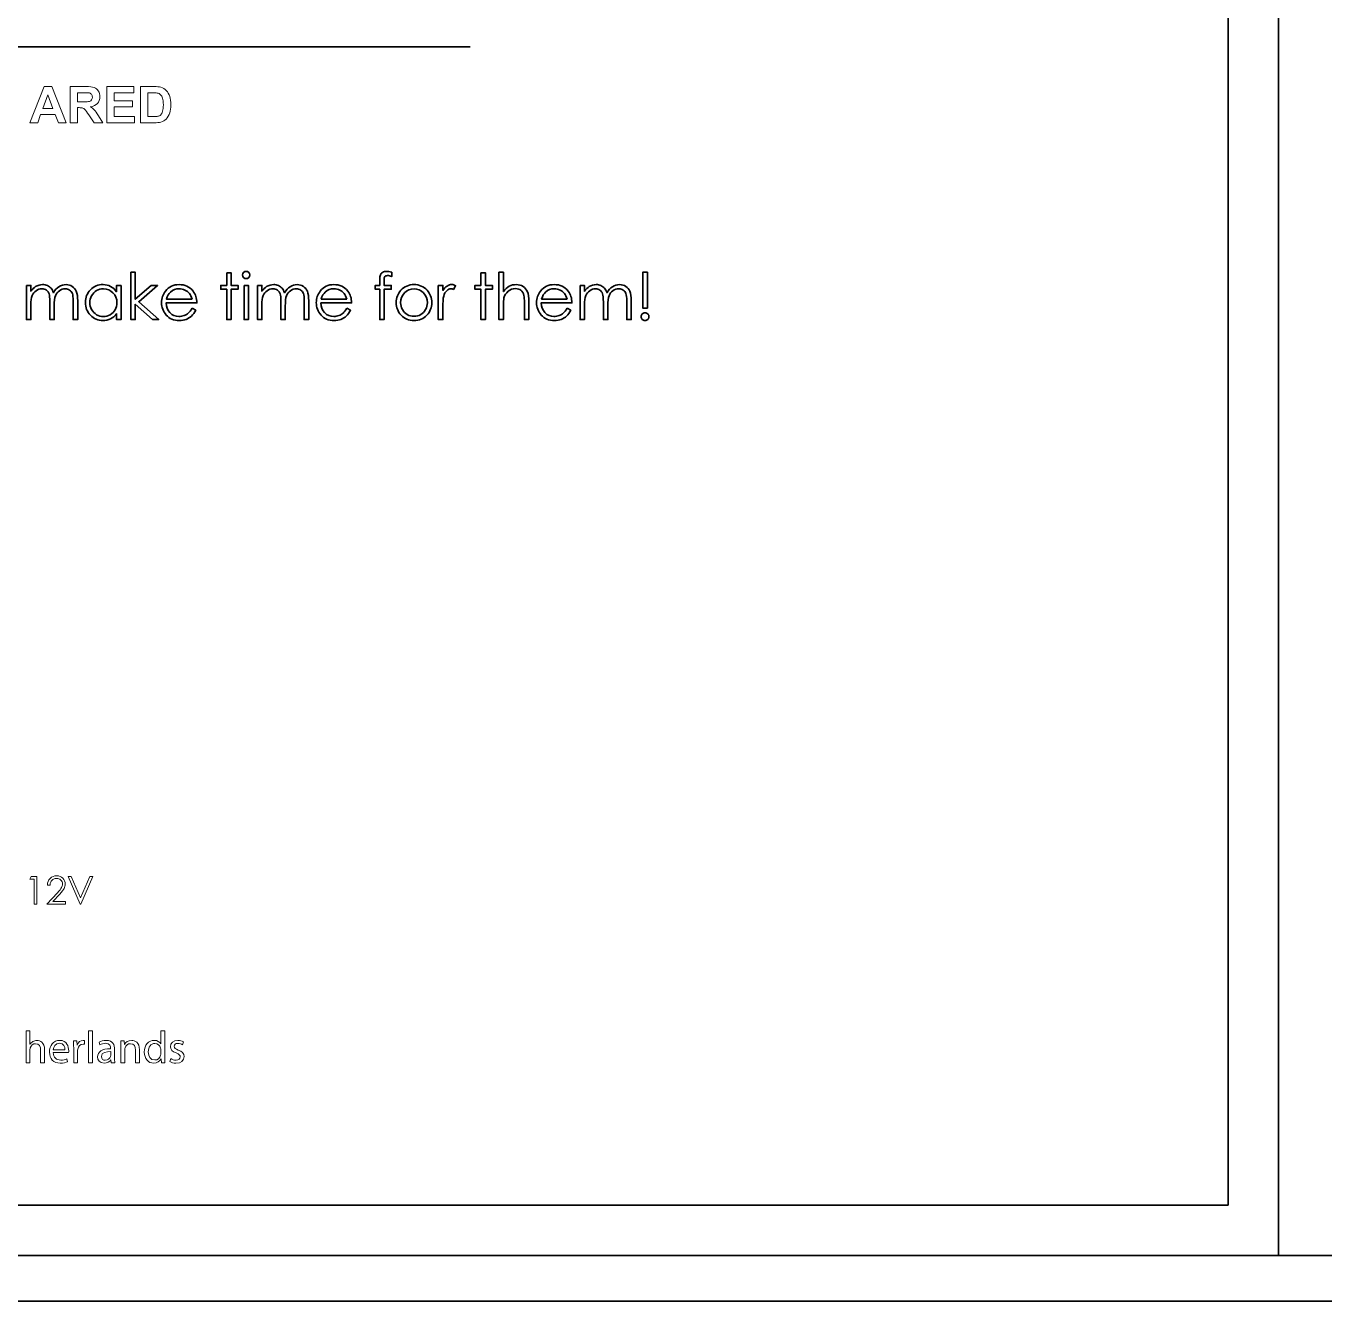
# Model space of a CAD drawing. Header units: inches. Extents: x 0 to 900, y -600 to 85.
# Drawn here: x 457.7 to 600, y -600 to -460.2 of the extents above; entities that cross this region are included whole.
import ezdxf

# ---------------------------------------------------------------- set-up
doc = ezdxf.new("R2010")
doc.units = ezdxf.units.IN
doc.header["$MEASUREMENT"] = 0
for name, color, linetype in [('01_SNIJLIJNEN', 7, 'Continuous'), ('02_GRAVEERLIJNEN', 7, 'Continuous'), ('03_GRAVEERVLAK', 7, 'Continuous'), ('04_WERKBLAD', 7, 'Continuous')]:
    doc.layers.add(name, color=color, linetype=linetype)

msp = doc.modelspace()

# ---------------------------------------------------------------- linework, layer by layer
at = {"layer": '01_SNIJLIJNEN', "color": 7, "lineweight": 35, "true_color": 0xffffff}
msp.add_lwpolyline([(895, -595), (5, -595), (5, -5), (895, -5), (895, -595)], dxfattribs=at)
at = {"layer": '01_SNIJLIJNEN', "color": 5, "lineweight": 35, "true_color": 0x0000ff}
for points in [[(895, -595), (5, -595), (5, -5), (895, -5), (895, -595)], [(595, -305), (595, -595)], [(589.5, -589.5), (310.5, -589.5), (310.5, -310.5), (589.5, -310.5), (589.5, -589.5)]]:
    msp.add_lwpolyline(points, dxfattribs=at)
at = {"layer": '02_GRAVEERLIJNEN', "color": 1, "lineweight": 35, "true_color": 0xff0000}
msp.add_lwpolyline([(393.91, -462.48), (506.41, -462.48)], dxfattribs=at)
at = {"layer": '03_GRAVEERVLAK', "color": 1, "lineweight": 18, "true_color": 0xff0000}
for points in [[(462.16, -470.81), (461.29, -470.81), (460.94, -469.91), (459.35, -469.91), (459.03, -470.81), (458.18, -470.81), (459.72, -466.84), (460.57, -466.84), (462.16, -470.81)], [(460.69, -469.24), (460.14, -467.76), (459.6, -469.24), (460.69, -469.24)], [(466.6, -470.81), (466.6, -466.84), (469.55, -466.84), (469.55, -467.51), (467.4, -467.51), (467.4, -468.39), (469.4, -468.39), (469.4, -469.06), (467.4, -469.06), (467.4, -470.14), (469.62, -470.14), (469.62, -470.81), (466.6, -470.81)], [(458.33, -553.45), (458.93, -553.45), (458.93, -556.49), (458.63, -556.49), (458.63, -553.74), (458.15, -553.74), (458.33, -553.45)], [(462.38, -553.45), (462.71, -553.45), (463.72, -555.8), (464.74, -553.45), (465.07, -553.45), (463.75, -556.49), (463.68, -556.49), (462.38, -553.45)], [(464.6, -570.36), (465.03, -570.36), (465.03, -573.87), (464.6, -573.87), (464.6, -570.36)]]:
    msp.add_lwpolyline(points, dxfattribs=at)
at = {"layer": '03_GRAVEERVLAK', "color": 1, "lineweight": 35, "true_color": 0xff0000}
for points in [[(469.24, -487.2), (469.72, -487.2), (469.72, -490.16), (471.46, -488.65), (472.17, -488.65), (470.11, -490.43), (472.29, -492.39), (471.61, -492.39), (469.72, -490.71), (469.72, -492.39), (469.24, -492.39), (469.24, -487.2)], [(479.74, -487.25), (480.22, -487.25), (480.22, -488.65), (480.99, -488.65), (480.99, -489.06), (480.22, -489.06), (480.22, -492.39), (479.74, -492.39), (479.74, -489.06), (479.08, -489.06), (479.08, -488.65), (479.74, -488.65), (479.74, -487.25)], [(507.61, -487.25), (508.1, -487.25), (508.1, -488.65), (508.86, -488.65), (508.86, -489.06), (508.1, -489.06), (508.1, -492.39), (507.61, -492.39), (507.61, -489.06), (506.95, -489.06), (506.95, -488.65), (507.61, -488.65), (507.61, -487.25)], [(525.84, -487.2), (525.84, -491.13), (525.34, -491.13), (525.34, -487.2), (525.84, -487.2)], [(481.64, -488.65), (482.12, -488.65), (482.12, -492.39), (481.64, -492.39), (481.64, -488.65)]]:
    msp.add_lwpolyline(points, dxfattribs=at)
at = {"layer": '03_GRAVEERVLAK', "color": 1, "lineweight": 18, "true_color": 0xff0000}
for points, knots in [([(462.59, -470.81), (462.59, -470.81), (462.59, -466.84), (462.59, -466.84), (462.59, -466.84), (464.28, -466.84), (464.28, -466.84), (464.71, -466.84), (465.02, -466.87), (465.21, -466.94), (465.4, -467.01), (465.55, -467.14), (465.67, -467.32), (465.79, -467.51), (465.84, -467.72), (465.84, -467.95), (465.84, -468.25), (465.76, -468.5), (465.58, -468.69), (465.41, -468.88), (465.14, -469.01), (464.79, -469.06), (464.97, -469.16), (465.11, -469.27), (465.22, -469.39), (465.34, -469.51), (465.49, -469.73), (465.68, -470.04), (465.68, -470.04), (466.17, -470.81), (466.17, -470.81), (466.17, -470.81), (465.21, -470.81), (465.21, -470.81), (465.21, -470.81), (464.63, -469.95), (464.63, -469.95), (464.42, -469.64), (464.28, -469.44), (464.2, -469.36), (464.13, -469.28), (464.05, -469.23), (463.96, -469.2), (463.88, -469.17), (463.74, -469.15), (463.56, -469.15), (463.56, -469.15), (463.39, -469.15), (463.39, -469.15), (463.39, -469.15), (463.39, -470.81), (463.39, -470.81), (463.39, -470.81), (462.59, -470.81), (462.59, -470.81)], [0, 0, 0, 0, 1, 1, 1, 2, 2, 2, 3, 3, 3, 4, 4, 4, 5, 5, 5, 6, 6, 6, 7, 7, 7, 8, 8, 8, 9, 9, 9, 10, 10, 10, 11, 11, 11, 12, 12, 12, 13, 13, 13, 14, 14, 14, 15, 15, 15, 16, 16, 16, 17, 17, 17, 18, 18, 18, 18]), ([(463.39, -468.52), (463.39, -468.52), (463.99, -468.52), (463.99, -468.52), (464.37, -468.52), (464.61, -468.5), (464.71, -468.47), (464.81, -468.44), (464.88, -468.38), (464.93, -468.3), (464.99, -468.22), (465.02, -468.12), (465.02, -468), (465.02, -467.87), (464.98, -467.76), (464.91, -467.68), (464.84, -467.6), (464.74, -467.54), (464.61, -467.52), (464.54, -467.51), (464.35, -467.51), (464.02, -467.51), (464.02, -467.51), (463.39, -467.51), (463.39, -467.51), (463.39, -467.51), (463.39, -468.52), (463.39, -468.52)], [0, 0, 0, 0, 1, 1, 1, 2, 2, 2, 3, 3, 3, 4, 4, 4, 5, 5, 5, 6, 6, 6, 7, 7, 7, 8, 8, 8, 9, 9, 9, 9]), ([(470.3, -466.84), (470.3, -466.84), (471.77, -466.84), (471.77, -466.84), (472.1, -466.84), (472.35, -466.86), (472.52, -466.91), (472.76, -466.98), (472.96, -467.1), (473.12, -467.28), (473.29, -467.45), (473.42, -467.67), (473.5, -467.92), (473.59, -468.18), (473.63, -468.49), (473.63, -468.86), (473.63, -469.19), (473.59, -469.47), (473.51, -469.71), (473.41, -470), (473.27, -470.23), (473.09, -470.41), (472.95, -470.55), (472.76, -470.65), (472.52, -470.73), (472.34, -470.78), (472.11, -470.81), (471.81, -470.81), (471.81, -470.81), (470.3, -470.81), (470.3, -470.81), (470.3, -470.81), (470.3, -466.84), (470.3, -466.84)], [0, 0, 0, 0, 1, 1, 1, 2, 2, 2, 3, 3, 3, 4, 4, 4, 5, 5, 5, 6, 6, 6, 7, 7, 7, 8, 8, 8, 9, 9, 9, 10, 10, 10, 11, 11, 11, 11]), ([(471.1, -467.51), (471.1, -467.51), (471.1, -470.14), (471.1, -470.14), (471.1, -470.14), (471.7, -470.14), (471.7, -470.14), (471.93, -470.14), (472.09, -470.13), (472.19, -470.1), (472.32, -470.07), (472.43, -470.02), (472.51, -469.94), (472.6, -469.86), (472.67, -469.73), (472.72, -469.55), (472.78, -469.38), (472.8, -469.13), (472.8, -468.83), (472.8, -468.52), (472.78, -468.28), (472.72, -468.12), (472.67, -467.95), (472.59, -467.83), (472.49, -467.73), (472.4, -467.64), (472.27, -467.58), (472.12, -467.55), (472.01, -467.52), (471.79, -467.51), (471.46, -467.51), (471.46, -467.51), (471.1, -467.51), (471.1, -467.51)], [0, 0, 0, 0, 1, 1, 1, 2, 2, 2, 3, 3, 3, 4, 4, 4, 5, 5, 5, 6, 6, 6, 7, 7, 7, 8, 8, 8, 9, 9, 9, 10, 10, 10, 11, 11, 11, 11]), ([(460.38, -554.4), (460.38, -554.4), (460.09, -554.4), (460.09, -554.4), (460.1, -554.1), (460.2, -553.85), (460.39, -553.66), (460.59, -553.47), (460.82, -553.37), (461.11, -553.37), (461.38, -553.37), (461.61, -553.46), (461.78, -553.64), (461.96, -553.82), (462.04, -554.03), (462.04, -554.28), (462.04, -554.45), (462, -554.61), (461.92, -554.76), (461.84, -554.92), (461.68, -555.12), (461.44, -555.38), (461.44, -555.38), (460.68, -556.19), (460.68, -556.19), (460.68, -556.19), (462.08, -556.19), (462.08, -556.19), (462.08, -556.19), (462.08, -556.49), (462.08, -556.49), (462.08, -556.49), (460.02, -556.49), (460.02, -556.49), (460.02, -556.49), (461.18, -555.23), (461.18, -555.23), (461.42, -554.98), (461.57, -554.79), (461.64, -554.67), (461.71, -554.55), (461.75, -554.42), (461.75, -554.28), (461.75, -554.11), (461.68, -553.97), (461.56, -553.84), (461.43, -553.72), (461.27, -553.66), (461.09, -553.66), (460.89, -553.66), (460.73, -553.72), (460.6, -553.85), (460.48, -553.98), (460.4, -554.16), (460.38, -554.4)], [0, 0, 0, 0, 1, 1, 1, 2, 2, 2, 3, 3, 3, 4, 4, 4, 5, 5, 5, 6, 6, 6, 7, 7, 7, 8, 8, 8, 9, 9, 9, 10, 10, 10, 11, 11, 11, 12, 12, 12, 13, 13, 13, 14, 14, 14, 15, 15, 15, 16, 16, 16, 17, 17, 17, 18, 18, 18, 18]), ([(457.75, -570.36), (457.75, -570.36), (458.18, -570.36), (458.18, -570.36), (458.18, -570.36), (458.18, -571.85), (458.18, -571.85), (458.18, -571.85), (458.19, -571.85), (458.19, -571.85), (458.26, -571.73), (458.37, -571.62), (458.51, -571.54), (458.63, -571.47), (458.79, -571.42), (458.95, -571.42), (459.27, -571.42), (459.79, -571.62), (459.79, -572.44), (459.79, -572.44), (459.79, -573.87), (459.79, -573.87), (459.79, -573.87), (459.35, -573.87), (459.35, -573.87), (459.35, -573.87), (459.35, -572.49), (459.35, -572.49), (459.35, -572.11), (459.21, -571.78), (458.8, -571.78), (458.52, -571.78), (458.29, -571.98), (458.21, -572.22), (458.19, -572.28), (458.18, -572.34), (458.18, -572.42), (458.18, -572.42), (458.18, -573.87), (458.18, -573.87), (458.18, -573.87), (457.75, -573.87), (457.75, -573.87), (457.75, -573.87), (457.75, -570.36), (457.75, -570.36)], [0, 0, 0, 0, 1, 1, 1, 2, 2, 2, 3, 3, 3, 4, 4, 4, 5, 5, 5, 6, 6, 6, 7, 7, 7, 8, 8, 8, 9, 9, 9, 10, 10, 10, 11, 11, 11, 12, 12, 12, 13, 13, 13, 14, 14, 14, 15, 15, 15, 15]), ([(472.95, -570.36), (472.95, -570.36), (472.95, -573.25), (472.95, -573.25), (472.95, -573.46), (472.96, -573.7), (472.97, -573.87), (472.97, -573.87), (472.58, -573.87), (472.58, -573.87), (472.58, -573.87), (472.56, -573.45), (472.56, -573.45), (472.56, -573.45), (472.55, -573.45), (472.55, -573.45), (472.42, -573.72), (472.13, -573.92), (471.74, -573.92), (471.16, -573.92), (470.71, -573.43), (470.71, -572.71), (470.71, -571.91), (471.2, -571.42), (471.79, -571.42), (472.15, -571.42), (472.4, -571.59), (472.51, -571.79), (472.51, -571.79), (472.52, -571.79), (472.52, -571.79), (472.52, -571.79), (472.52, -570.36), (472.52, -570.36), (472.52, -570.36), (472.95, -570.36), (472.95, -570.36)], [0, 0, 0, 0, 1, 1, 1, 2, 2, 2, 3, 3, 3, 4, 4, 4, 5, 5, 5, 6, 6, 6, 7, 7, 7, 8, 8, 8, 9, 9, 9, 10, 10, 10, 11, 11, 11, 12, 12, 12, 12]), ([(460.73, -572.75), (460.74, -573.34), (461.12, -573.58), (461.55, -573.58), (461.86, -573.58), (462.05, -573.53), (462.22, -573.46), (462.22, -573.46), (462.29, -573.77), (462.29, -573.77), (462.14, -573.84), (461.87, -573.92), (461.49, -573.92), (460.76, -573.92), (460.32, -573.43), (460.32, -572.71), (460.32, -571.99), (460.74, -571.42), (461.44, -571.42), (462.22, -571.42), (462.43, -572.11), (462.43, -572.55), (462.43, -572.64), (462.42, -572.71), (462.41, -572.75), (462.41, -572.75), (460.73, -572.75), (460.73, -572.75)], [0, 0, 0, 0, 1, 1, 1, 2, 2, 2, 3, 3, 3, 4, 4, 4, 5, 5, 5, 6, 6, 6, 7, 7, 7, 8, 8, 8, 9, 9, 9, 9]), ([(462.01, -572.44), (462.01, -572.16), (461.89, -571.73), (461.41, -571.73), (460.97, -571.73), (460.77, -572.14), (460.74, -572.44), (460.74, -572.44), (462.01, -572.44), (462.01, -572.44)], [0, 0, 0, 0, 1, 1, 1, 2, 2, 2, 3, 3, 3, 3]), ([(462.97, -572.22), (462.97, -571.94), (462.96, -571.7), (462.95, -571.47), (462.95, -571.47), (463.33, -571.47), (463.33, -571.47), (463.33, -571.47), (463.34, -571.94), (463.34, -571.94), (463.34, -571.94), (463.36, -571.94), (463.36, -571.94), (463.47, -571.62), (463.73, -571.42), (464.02, -571.42), (464.07, -571.42), (464.11, -571.43), (464.15, -571.44), (464.15, -571.44), (464.15, -571.85), (464.15, -571.85), (464.1, -571.84), (464.06, -571.83), (464, -571.83), (463.69, -571.83), (463.47, -572.06), (463.42, -572.39), (463.41, -572.45), (463.4, -572.52), (463.4, -572.59), (463.4, -572.59), (463.4, -573.87), (463.4, -573.87), (463.4, -573.87), (462.97, -573.87), (462.97, -573.87), (462.97, -573.87), (462.97, -572.22), (462.97, -572.22)], [0, 0, 0, 0, 1, 1, 1, 2, 2, 2, 3, 3, 3, 4, 4, 4, 5, 5, 5, 6, 6, 6, 7, 7, 7, 8, 8, 8, 9, 9, 9, 10, 10, 10, 11, 11, 11, 12, 12, 12, 13, 13, 13, 13]), ([(467.09, -573.87), (467.09, -573.87), (467.06, -573.57), (467.06, -573.57), (467.06, -573.57), (467.04, -573.57), (467.04, -573.57), (466.91, -573.75), (466.65, -573.92), (466.31, -573.92), (465.82, -573.92), (465.58, -573.58), (465.58, -573.23), (465.58, -572.66), (466.09, -572.34), (467.02, -572.34), (467.02, -572.34), (467.02, -572.3), (467.02, -572.3), (467.02, -572.1), (466.96, -571.74), (466.47, -571.74), (466.25, -571.74), (466.02, -571.81), (465.85, -571.92), (465.85, -571.92), (465.75, -571.63), (465.75, -571.63), (465.95, -571.5), (466.23, -571.42), (466.54, -571.42), (467.27, -571.42), (467.45, -571.92), (467.45, -572.4), (467.45, -572.4), (467.45, -573.29), (467.45, -573.29), (467.45, -573.5), (467.46, -573.7), (467.49, -573.87), (467.49, -573.87), (467.09, -573.87), (467.09, -573.87)], [0, 0, 0, 0, 1, 1, 1, 2, 2, 2, 3, 3, 3, 4, 4, 4, 5, 5, 5, 6, 6, 6, 7, 7, 7, 8, 8, 8, 9, 9, 9, 10, 10, 10, 11, 11, 11, 12, 12, 12, 13, 13, 13, 14, 14, 14, 14]), ([(468.15, -572.12), (468.15, -571.88), (468.14, -571.67), (468.13, -571.47), (468.13, -571.47), (468.51, -571.47), (468.51, -571.47), (468.51, -571.47), (468.54, -571.87), (468.54, -571.87), (468.54, -571.87), (468.55, -571.87), (468.55, -571.87), (468.67, -571.64), (468.94, -571.42), (469.34, -571.42), (469.67, -571.42), (470.18, -571.62), (470.18, -572.44), (470.18, -572.44), (470.18, -573.87), (470.18, -573.87), (470.18, -573.87), (469.75, -573.87), (469.75, -573.87), (469.75, -573.87), (469.75, -572.49), (469.75, -572.49), (469.75, -572.1), (469.6, -571.78), (469.19, -571.78), (468.91, -571.78), (468.68, -571.98), (468.61, -572.23), (468.59, -572.28), (468.58, -572.35), (468.58, -572.43), (468.58, -572.43), (468.58, -573.87), (468.58, -573.87), (468.58, -573.87), (468.15, -573.87), (468.15, -573.87), (468.15, -573.87), (468.15, -572.12), (468.15, -572.12)], [0, 0, 0, 0, 1, 1, 1, 2, 2, 2, 3, 3, 3, 4, 4, 4, 5, 5, 5, 6, 6, 6, 7, 7, 7, 8, 8, 8, 9, 9, 9, 10, 10, 10, 11, 11, 11, 12, 12, 12, 13, 13, 13, 14, 14, 14, 15, 15, 15, 15]), ([(472.52, -572.45), (472.52, -572.39), (472.51, -572.32), (472.5, -572.27), (472.43, -571.99), (472.2, -571.76), (471.87, -571.76), (471.42, -571.76), (471.15, -572.16), (471.15, -572.69), (471.15, -573.17), (471.39, -573.57), (471.86, -573.57), (472.15, -573.57), (472.42, -573.38), (472.5, -573.05), (472.51, -572.99), (472.52, -572.93), (472.52, -572.86), (472.52, -572.86), (472.52, -572.45), (472.52, -572.45)], [0, 0, 0, 0, 1, 1, 1, 2, 2, 2, 3, 3, 3, 4, 4, 4, 5, 5, 5, 6, 6, 6, 7, 7, 7, 7]), ([(473.61, -573.42), (473.74, -573.51), (473.97, -573.59), (474.19, -573.59), (474.5, -573.59), (474.65, -573.44), (474.65, -573.24), (474.65, -573.03), (474.53, -572.92), (474.21, -572.8), (473.78, -572.65), (473.57, -572.41), (473.57, -572.12), (473.57, -571.74), (473.89, -571.42), (474.4, -571.42), (474.64, -571.42), (474.85, -571.49), (474.99, -571.57), (474.99, -571.57), (474.88, -571.89), (474.88, -571.89), (474.78, -571.83), (474.61, -571.75), (474.39, -571.75), (474.13, -571.75), (473.99, -571.9), (473.99, -572.07), (473.99, -572.27), (474.13, -572.36), (474.44, -572.48), (474.86, -572.64), (475.07, -572.84), (475.07, -573.2), (475.07, -573.62), (474.74, -573.92), (474.18, -573.92), (473.92, -573.92), (473.67, -573.85), (473.5, -573.75), (473.5, -573.75), (473.61, -573.42), (473.61, -573.42)], [0, 0, 0, 0, 1, 1, 1, 2, 2, 2, 3, 3, 3, 4, 4, 4, 5, 5, 5, 6, 6, 6, 7, 7, 7, 8, 8, 8, 9, 9, 9, 10, 10, 10, 11, 11, 11, 12, 12, 12, 13, 13, 13, 14, 14, 14, 14]), ([(467.03, -572.65), (466.55, -572.64), (466.01, -572.72), (466.01, -573.18), (466.01, -573.47), (466.2, -573.6), (466.42, -573.6), (466.73, -573.6), (466.93, -573.4), (467, -573.2), (467.02, -573.16), (467.03, -573.11), (467.03, -573.06), (467.03, -573.06), (467.03, -572.65), (467.03, -572.65)], [0, 0, 0, 0, 1, 1, 1, 2, 2, 2, 3, 3, 3, 4, 4, 4, 5, 5, 5, 5])]:
    msp.add_open_spline(points, degree=3, knots=knots, dxfattribs=at)
at = {"layer": '03_GRAVEERVLAK', "color": 1, "lineweight": 35, "true_color": 0xff0000}
for points, knots in [([(481.88, -487.1), (481.99, -487.1), (482.08, -487.14), (482.16, -487.22), (482.24, -487.3), (482.28, -487.39), (482.28, -487.5), (482.28, -487.61), (482.24, -487.7), (482.16, -487.78), (482.08, -487.86), (481.99, -487.9), (481.88, -487.9), (481.77, -487.9), (481.68, -487.86), (481.6, -487.78), (481.52, -487.7), (481.49, -487.61), (481.49, -487.5), (481.49, -487.39), (481.52, -487.3), (481.6, -487.22), (481.68, -487.14), (481.77, -487.1), (481.88, -487.1)], [0, 0, 0, 0, 1, 1, 1, 2, 2, 2, 3, 3, 3, 4, 4, 4, 5, 5, 5, 6, 6, 6, 7, 7, 7, 8, 8, 8, 8]), ([(497.83, -487.2), (497.83, -487.2), (497.83, -487.67), (497.83, -487.67), (497.65, -487.6), (497.5, -487.56), (497.37, -487.56), (497.28, -487.56), (497.2, -487.58), (497.14, -487.61), (497.07, -487.65), (497.04, -487.7), (497.02, -487.75), (497, -487.79), (496.99, -487.93), (496.99, -488.14), (496.99, -488.14), (496.99, -488.65), (496.99, -488.65), (496.99, -488.65), (497.78, -488.65), (497.78, -488.65), (497.78, -488.65), (497.78, -489.06), (497.78, -489.06), (497.78, -489.06), (496.99, -489.06), (496.99, -489.06), (496.99, -489.06), (496.99, -492.39), (496.99, -492.39), (496.99, -492.39), (496.51, -492.39), (496.51, -492.39), (496.51, -492.39), (496.51, -489.06), (496.51, -489.06), (496.51, -489.06), (496.02, -489.06), (496.02, -489.06), (496.02, -489.06), (496.02, -488.65), (496.02, -488.65), (496.02, -488.65), (496.51, -488.65), (496.51, -488.65), (496.51, -488.65), (496.51, -488.06), (496.51, -488.06), (496.51, -487.79), (496.53, -487.6), (496.58, -487.49), (496.63, -487.37), (496.72, -487.28), (496.83, -487.21), (496.95, -487.14), (497.1, -487.1), (497.26, -487.1), (497.42, -487.1), (497.61, -487.14), (497.83, -487.2)], [0, 0, 0, 0, 1, 1, 1, 2, 2, 2, 3, 3, 3, 4, 4, 4, 5, 5, 5, 6, 6, 6, 7, 7, 7, 8, 8, 8, 9, 9, 9, 10, 10, 10, 11, 11, 11, 12, 12, 12, 13, 13, 13, 14, 14, 14, 15, 15, 15, 16, 16, 16, 17, 17, 17, 18, 18, 18, 19, 19, 19, 20, 20, 20, 20]), ([(509.58, -487.2), (509.58, -487.2), (510.07, -487.2), (510.07, -487.2), (510.07, -487.2), (510.07, -489.32), (510.07, -489.32), (510.26, -489.06), (510.48, -488.87), (510.71, -488.74), (510.94, -488.61), (511.2, -488.55), (511.47, -488.55), (511.75, -488.55), (512, -488.62), (512.22, -488.76), (512.43, -488.91), (512.59, -489.1), (512.7, -489.34), (512.8, -489.58), (512.85, -489.95), (512.85, -490.47), (512.85, -490.47), (512.85, -492.39), (512.85, -492.39), (512.85, -492.39), (512.37, -492.39), (512.37, -492.39), (512.37, -492.39), (512.37, -490.61), (512.37, -490.61), (512.37, -490.17), (512.35, -489.89), (512.32, -489.74), (512.26, -489.49), (512.15, -489.31), (511.99, -489.18), (511.84, -489.06), (511.63, -488.99), (511.37, -488.99), (511.08, -488.99), (510.82, -489.09), (510.59, -489.28), (510.36, -489.48), (510.21, -489.72), (510.13, -490), (510.09, -490.18), (510.07, -490.52), (510.07, -491.02), (510.07, -491.02), (510.07, -492.39), (510.07, -492.39), (510.07, -492.39), (509.58, -492.39), (509.58, -492.39), (509.58, -492.39), (509.58, -487.2), (509.58, -487.2)], [0, 0, 0, 0, 1, 1, 1, 2, 2, 2, 3, 3, 3, 4, 4, 4, 5, 5, 5, 6, 6, 6, 7, 7, 7, 8, 8, 8, 9, 9, 9, 10, 10, 10, 11, 11, 11, 12, 12, 12, 13, 13, 13, 14, 14, 14, 15, 15, 15, 16, 16, 16, 17, 17, 17, 18, 18, 18, 19, 19, 19, 19]), ([(457.8, -488.65), (457.8, -488.65), (458.28, -488.65), (458.28, -488.65), (458.28, -488.65), (458.28, -489.29), (458.28, -489.29), (458.45, -489.05), (458.62, -488.88), (458.8, -488.77), (459.04, -488.62), (459.3, -488.55), (459.57, -488.55), (459.75, -488.55), (459.92, -488.59), (460.09, -488.66), (460.25, -488.73), (460.38, -488.82), (460.49, -488.94), (460.59, -489.06), (460.68, -489.23), (460.76, -489.45), (460.92, -489.15), (461.12, -488.93), (461.36, -488.78), (461.6, -488.63), (461.86, -488.55), (462.13, -488.55), (462.39, -488.55), (462.62, -488.62), (462.82, -488.75), (463.02, -488.88), (463.16, -489.06), (463.26, -489.29), (463.36, -489.53), (463.41, -489.88), (463.41, -490.35), (463.41, -490.35), (463.41, -492.39), (463.41, -492.39), (463.41, -492.39), (462.91, -492.39), (462.91, -492.39), (462.91, -492.39), (462.91, -490.35), (462.91, -490.35), (462.91, -489.95), (462.88, -489.67), (462.83, -489.52), (462.77, -489.37), (462.67, -489.25), (462.53, -489.16), (462.39, -489.06), (462.23, -489.02), (462.04, -489.02), (461.8, -489.02), (461.59, -489.09), (461.4, -489.22), (461.2, -489.36), (461.06, -489.55), (460.97, -489.78), (460.88, -490.01), (460.84, -490.39), (460.84, -490.93), (460.84, -490.93), (460.84, -492.39), (460.84, -492.39), (460.84, -492.39), (460.36, -492.39), (460.36, -492.39), (460.36, -492.39), (460.36, -490.48), (460.36, -490.48), (460.36, -490.02), (460.33, -489.72), (460.27, -489.55), (460.22, -489.39), (460.12, -489.26), (459.98, -489.16), (459.84, -489.07), (459.67, -489.02), (459.48, -489.02), (459.25, -489.02), (459.05, -489.09), (458.85, -489.22), (458.66, -489.35), (458.51, -489.54), (458.42, -489.76), (458.33, -489.99), (458.28, -490.34), (458.28, -490.81), (458.28, -490.81), (458.28, -492.39), (458.28, -492.39), (458.28, -492.39), (457.8, -492.39), (457.8, -492.39), (457.8, -492.39), (457.8, -488.65), (457.8, -488.65)], [0, 0, 0, 0, 1, 1, 1, 2, 2, 2, 3, 3, 3, 4, 4, 4, 5, 5, 5, 6, 6, 6, 7, 7, 7, 8, 8, 8, 9, 9, 9, 10, 10, 10, 11, 11, 11, 12, 12, 12, 13, 13, 13, 14, 14, 14, 15, 15, 15, 16, 16, 16, 17, 17, 17, 18, 18, 18, 19, 19, 19, 20, 20, 20, 21, 21, 21, 22, 22, 22, 23, 23, 23, 24, 24, 24, 25, 25, 25, 26, 26, 26, 27, 27, 27, 28, 28, 28, 29, 29, 29, 30, 30, 30, 31, 31, 31, 32, 32, 32, 33, 33, 33, 33]), ([(468.16, -488.65), (468.16, -488.65), (468.16, -492.39), (468.16, -492.39), (468.16, -492.39), (467.68, -492.39), (467.68, -492.39), (467.68, -492.39), (467.68, -491.75), (467.68, -491.75), (467.48, -492), (467.25, -492.18), (467, -492.3), (466.75, -492.43), (466.47, -492.49), (466.18, -492.49), (465.64, -492.49), (465.19, -492.3), (464.82, -491.91), (464.44, -491.53), (464.25, -491.06), (464.25, -490.51), (464.25, -489.97), (464.44, -489.51), (464.82, -489.13), (465.2, -488.74), (465.66, -488.55), (466.19, -488.55), (466.5, -488.55), (466.78, -488.62), (467.02, -488.75), (467.27, -488.88), (467.49, -489.07), (467.68, -489.34), (467.68, -489.34), (467.68, -488.65), (467.68, -488.65), (467.68, -488.65), (468.16, -488.65), (468.16, -488.65)], [0, 0, 0, 0, 1, 1, 1, 2, 2, 2, 3, 3, 3, 4, 4, 4, 5, 5, 5, 6, 6, 6, 7, 7, 7, 8, 8, 8, 9, 9, 9, 10, 10, 10, 11, 11, 11, 12, 12, 12, 13, 13, 13, 13]), ([(466.23, -489.01), (465.96, -489.01), (465.71, -489.08), (465.49, -489.21), (465.26, -489.34), (465.08, -489.53), (464.94, -489.77), (464.81, -490.01), (464.74, -490.26), (464.74, -490.53), (464.74, -490.79), (464.81, -491.04), (464.94, -491.28), (465.08, -491.52), (465.26, -491.71), (465.49, -491.85), (465.72, -491.98), (465.96, -492.05), (466.23, -492.05), (466.49, -492.05), (466.74, -491.98), (466.98, -491.85), (467.21, -491.71), (467.39, -491.53), (467.52, -491.31), (467.65, -491.08), (467.71, -490.82), (467.71, -490.54), (467.71, -490.11), (467.57, -489.74), (467.28, -489.45), (467, -489.16), (466.65, -489.01), (466.23, -489.01)], [0, 0, 0, 0, 1, 1, 1, 2, 2, 2, 3, 3, 3, 4, 4, 4, 5, 5, 5, 6, 6, 6, 7, 7, 7, 8, 8, 8, 9, 9, 9, 10, 10, 10, 11, 11, 11, 11]), ([(475.94, -491.15), (475.94, -491.15), (476.35, -491.36), (476.35, -491.36), (476.21, -491.63), (476.06, -491.84), (475.88, -492), (475.71, -492.16), (475.51, -492.28), (475.29, -492.37), (475.07, -492.45), (474.83, -492.49), (474.55, -492.49), (473.94, -492.49), (473.46, -492.29), (473.12, -491.89), (472.77, -491.49), (472.6, -491.04), (472.6, -490.53), (472.6, -490.06), (472.75, -489.63), (473.04, -489.26), (473.41, -488.79), (473.9, -488.55), (474.52, -488.55), (475.16, -488.55), (475.67, -488.79), (476.06, -489.28), (476.33, -489.62), (476.46, -490.05), (476.47, -490.56), (476.47, -490.56), (473.1, -490.56), (473.1, -490.56), (473.11, -490.99), (473.24, -491.35), (473.51, -491.63), (473.78, -491.91), (474.12, -492.05), (474.51, -492.05), (474.7, -492.05), (474.89, -492.01), (475.07, -491.95), (475.25, -491.88), (475.4, -491.79), (475.53, -491.68), (475.65, -491.57), (475.79, -491.4), (475.94, -491.15)], [0, 0, 0, 0, 1, 1, 1, 2, 2, 2, 3, 3, 3, 4, 4, 4, 5, 5, 5, 6, 6, 6, 7, 7, 7, 8, 8, 8, 9, 9, 9, 10, 10, 10, 11, 11, 11, 12, 12, 12, 13, 13, 13, 14, 14, 14, 15, 15, 15, 16, 16, 16, 16]), ([(475.94, -490.14), (475.87, -489.88), (475.78, -489.68), (475.66, -489.52), (475.53, -489.37), (475.37, -489.25), (475.17, -489.15), (474.97, -489.06), (474.75, -489.01), (474.53, -489.01), (474.16, -489.01), (473.85, -489.13), (473.58, -489.37), (473.39, -489.54), (473.24, -489.8), (473.14, -490.14), (473.14, -490.14), (475.94, -490.14), (475.94, -490.14)], [0, 0, 0, 0, 1, 1, 1, 2, 2, 2, 3, 3, 3, 4, 4, 4, 5, 5, 5, 6, 6, 6, 6]), ([(483.12, -488.65), (483.12, -488.65), (483.6, -488.65), (483.6, -488.65), (483.6, -488.65), (483.6, -489.29), (483.6, -489.29), (483.77, -489.05), (483.94, -488.88), (484.12, -488.77), (484.36, -488.62), (484.62, -488.55), (484.89, -488.55), (485.07, -488.55), (485.24, -488.59), (485.41, -488.66), (485.57, -488.73), (485.7, -488.82), (485.81, -488.94), (485.91, -489.06), (486, -489.23), (486.08, -489.45), (486.24, -489.15), (486.44, -488.93), (486.68, -488.78), (486.92, -488.63), (487.18, -488.55), (487.46, -488.55), (487.71, -488.55), (487.94, -488.62), (488.14, -488.75), (488.34, -488.88), (488.49, -489.06), (488.58, -489.29), (488.68, -489.53), (488.73, -489.88), (488.73, -490.35), (488.73, -490.35), (488.73, -492.39), (488.73, -492.39), (488.73, -492.39), (488.23, -492.39), (488.23, -492.39), (488.23, -492.39), (488.23, -490.35), (488.23, -490.35), (488.23, -489.95), (488.21, -489.67), (488.15, -489.52), (488.09, -489.37), (487.99, -489.25), (487.85, -489.16), (487.72, -489.06), (487.55, -489.02), (487.36, -489.02), (487.13, -489.02), (486.91, -489.09), (486.72, -489.22), (486.52, -489.36), (486.38, -489.55), (486.29, -489.78), (486.2, -490.01), (486.16, -490.39), (486.16, -490.93), (486.16, -490.93), (486.16, -492.39), (486.16, -492.39), (486.16, -492.39), (485.68, -492.39), (485.68, -492.39), (485.68, -492.39), (485.68, -490.48), (485.68, -490.48), (485.68, -490.02), (485.65, -489.72), (485.59, -489.55), (485.54, -489.39), (485.44, -489.26), (485.3, -489.16), (485.16, -489.07), (484.99, -489.02), (484.8, -489.02), (484.58, -489.02), (484.37, -489.09), (484.17, -489.22), (483.98, -489.35), (483.84, -489.54), (483.74, -489.76), (483.65, -489.99), (483.6, -490.34), (483.6, -490.81), (483.6, -490.81), (483.6, -492.39), (483.6, -492.39), (483.6, -492.39), (483.12, -492.39), (483.12, -492.39), (483.12, -492.39), (483.12, -488.65), (483.12, -488.65)], [0, 0, 0, 0, 1, 1, 1, 2, 2, 2, 3, 3, 3, 4, 4, 4, 5, 5, 5, 6, 6, 6, 7, 7, 7, 8, 8, 8, 9, 9, 9, 10, 10, 10, 11, 11, 11, 12, 12, 12, 13, 13, 13, 14, 14, 14, 15, 15, 15, 16, 16, 16, 17, 17, 17, 18, 18, 18, 19, 19, 19, 20, 20, 20, 21, 21, 21, 22, 22, 22, 23, 23, 23, 24, 24, 24, 25, 25, 25, 26, 26, 26, 27, 27, 27, 28, 28, 28, 29, 29, 29, 30, 30, 30, 31, 31, 31, 32, 32, 32, 33, 33, 33, 33]), ([(492.9, -491.15), (492.9, -491.15), (493.31, -491.36), (493.31, -491.36), (493.17, -491.63), (493.02, -491.84), (492.84, -492), (492.67, -492.16), (492.47, -492.28), (492.25, -492.37), (492.04, -492.45), (491.79, -492.49), (491.51, -492.49), (490.9, -492.49), (490.42, -492.29), (490.08, -491.89), (489.73, -491.49), (489.56, -491.04), (489.56, -490.53), (489.56, -490.06), (489.71, -489.63), (490, -489.26), (490.37, -488.79), (490.86, -488.55), (491.48, -488.55), (492.12, -488.55), (492.63, -488.79), (493.02, -489.28), (493.29, -489.62), (493.42, -490.05), (493.43, -490.56), (493.43, -490.56), (490.06, -490.56), (490.06, -490.56), (490.07, -490.99), (490.2, -491.35), (490.47, -491.63), (490.74, -491.91), (491.08, -492.05), (491.47, -492.05), (491.66, -492.05), (491.85, -492.01), (492.03, -491.95), (492.21, -491.88), (492.36, -491.79), (492.49, -491.68), (492.61, -491.57), (492.75, -491.4), (492.9, -491.15)], [0, 0, 0, 0, 1, 1, 1, 2, 2, 2, 3, 3, 3, 4, 4, 4, 5, 5, 5, 6, 6, 6, 7, 7, 7, 8, 8, 8, 9, 9, 9, 10, 10, 10, 11, 11, 11, 12, 12, 12, 13, 13, 13, 14, 14, 14, 15, 15, 15, 16, 16, 16, 16]), ([(492.9, -490.14), (492.83, -489.88), (492.74, -489.68), (492.62, -489.52), (492.49, -489.37), (492.33, -489.25), (492.13, -489.15), (491.93, -489.06), (491.71, -489.01), (491.49, -489.01), (491.12, -489.01), (490.81, -489.13), (490.54, -489.37), (490.35, -489.54), (490.2, -489.8), (490.1, -490.14), (490.1, -490.14), (492.9, -490.14), (492.9, -490.14)], [0, 0, 0, 0, 1, 1, 1, 2, 2, 2, 3, 3, 3, 4, 4, 4, 5, 5, 5, 6, 6, 6, 6]), ([(500.27, -488.55), (500.85, -488.55), (501.33, -488.76), (501.71, -489.18), (502.05, -489.56), (502.22, -490.01), (502.22, -490.53), (502.22, -491.05), (502.04, -491.51), (501.68, -491.9), (501.31, -492.3), (500.84, -492.49), (500.27, -492.49), (499.7, -492.49), (499.23, -492.3), (498.86, -491.9), (498.5, -491.51), (498.31, -491.05), (498.31, -490.53), (498.31, -490.01), (498.49, -489.56), (498.83, -489.18), (499.21, -488.76), (499.69, -488.55), (500.27, -488.55)], [0, 0, 0, 0, 1, 1, 1, 2, 2, 2, 3, 3, 3, 4, 4, 4, 5, 5, 5, 6, 6, 6, 7, 7, 7, 8, 8, 8, 8]), ([(500.27, -489.02), (499.87, -489.02), (499.52, -489.17), (499.24, -489.47), (498.95, -489.76), (498.8, -490.12), (498.8, -490.54), (498.8, -490.81), (498.87, -491.06), (499, -491.3), (499.13, -491.53), (499.31, -491.71), (499.53, -491.84), (499.76, -491.97), (500, -492.03), (500.27, -492.03), (500.54, -492.03), (500.78, -491.97), (501.01, -491.84), (501.23, -491.71), (501.41, -491.53), (501.54, -491.3), (501.67, -491.06), (501.74, -490.81), (501.74, -490.54), (501.74, -490.12), (501.59, -489.76), (501.3, -489.47), (501.01, -489.17), (500.67, -489.02), (500.27, -489.02)], [0, 0, 0, 0, 1, 1, 1, 2, 2, 2, 3, 3, 3, 4, 4, 4, 5, 5, 5, 6, 6, 6, 7, 7, 7, 8, 8, 8, 9, 9, 9, 10, 10, 10, 10]), ([(502.93, -488.65), (502.93, -488.65), (503.43, -488.65), (503.43, -488.65), (503.43, -488.65), (503.43, -489.19), (503.43, -489.19), (503.57, -488.98), (503.73, -488.82), (503.89, -488.71), (504.05, -488.6), (504.23, -488.55), (504.4, -488.55), (504.54, -488.55), (504.68, -488.59), (504.83, -488.68), (504.83, -488.68), (504.58, -489.08), (504.58, -489.08), (504.48, -489.04), (504.39, -489.02), (504.32, -489.02), (504.16, -489.02), (504.01, -489.08), (503.86, -489.22), (503.71, -489.35), (503.59, -489.55), (503.52, -489.83), (503.46, -490.04), (503.43, -490.48), (503.43, -491.13), (503.43, -491.13), (503.43, -492.39), (503.43, -492.39), (503.43, -492.39), (502.93, -492.39), (502.93, -492.39), (502.93, -492.39), (502.93, -488.65), (502.93, -488.65)], [0, 0, 0, 0, 1, 1, 1, 2, 2, 2, 3, 3, 3, 4, 4, 4, 5, 5, 5, 6, 6, 6, 7, 7, 7, 8, 8, 8, 9, 9, 9, 10, 10, 10, 11, 11, 11, 12, 12, 12, 13, 13, 13, 13]), ([(517.04, -491.15), (517.04, -491.15), (517.45, -491.36), (517.45, -491.36), (517.32, -491.63), (517.16, -491.84), (516.99, -492), (516.81, -492.16), (516.62, -492.28), (516.4, -492.37), (516.18, -492.45), (515.93, -492.49), (515.66, -492.49), (515.04, -492.49), (514.57, -492.29), (514.22, -491.89), (513.88, -491.49), (513.7, -491.04), (513.7, -490.53), (513.7, -490.06), (513.85, -489.63), (514.14, -489.26), (514.51, -488.79), (515.01, -488.55), (515.63, -488.55), (516.27, -488.55), (516.78, -488.79), (517.16, -489.28), (517.43, -489.62), (517.57, -490.05), (517.57, -490.56), (517.57, -490.56), (514.2, -490.56), (514.2, -490.56), (514.21, -490.99), (514.35, -491.35), (514.62, -491.63), (514.89, -491.91), (515.22, -492.05), (515.61, -492.05), (515.8, -492.05), (515.99, -492.01), (516.17, -491.95), (516.35, -491.88), (516.5, -491.79), (516.63, -491.68), (516.76, -491.57), (516.89, -491.4), (517.04, -491.15)], [0, 0, 0, 0, 1, 1, 1, 2, 2, 2, 3, 3, 3, 4, 4, 4, 5, 5, 5, 6, 6, 6, 7, 7, 7, 8, 8, 8, 9, 9, 9, 10, 10, 10, 11, 11, 11, 12, 12, 12, 13, 13, 13, 14, 14, 14, 15, 15, 15, 16, 16, 16, 16]), ([(517.04, -490.14), (516.98, -489.88), (516.88, -489.68), (516.76, -489.52), (516.64, -489.37), (516.48, -489.25), (516.27, -489.15), (516.07, -489.06), (515.86, -489.01), (515.63, -489.01), (515.27, -489.01), (514.95, -489.13), (514.69, -489.37), (514.49, -489.54), (514.35, -489.8), (514.25, -490.14), (514.25, -490.14), (517.04, -490.14), (517.04, -490.14)], [0, 0, 0, 0, 1, 1, 1, 2, 2, 2, 3, 3, 3, 4, 4, 4, 5, 5, 5, 6, 6, 6, 6]), ([(518.47, -488.65), (518.47, -488.65), (518.95, -488.65), (518.95, -488.65), (518.95, -488.65), (518.95, -489.29), (518.95, -489.29), (519.12, -489.05), (519.29, -488.88), (519.47, -488.77), (519.71, -488.62), (519.97, -488.55), (520.24, -488.55), (520.42, -488.55), (520.59, -488.59), (520.75, -488.66), (520.92, -488.73), (521.05, -488.82), (521.15, -488.94), (521.26, -489.06), (521.35, -489.23), (521.42, -489.45), (521.58, -489.15), (521.78, -488.93), (522.02, -488.78), (522.27, -488.63), (522.52, -488.55), (522.8, -488.55), (523.06, -488.55), (523.29, -488.62), (523.49, -488.75), (523.69, -488.88), (523.83, -489.06), (523.93, -489.29), (524.03, -489.53), (524.07, -489.88), (524.07, -490.35), (524.07, -490.35), (524.07, -492.39), (524.07, -492.39), (524.07, -492.39), (523.58, -492.39), (523.58, -492.39), (523.58, -492.39), (523.58, -490.35), (523.58, -490.35), (523.58, -489.95), (523.55, -489.67), (523.49, -489.52), (523.44, -489.37), (523.34, -489.25), (523.2, -489.16), (523.06, -489.06), (522.9, -489.02), (522.71, -489.02), (522.47, -489.02), (522.26, -489.09), (522.06, -489.22), (521.87, -489.36), (521.73, -489.55), (521.64, -489.78), (521.55, -490.01), (521.51, -490.39), (521.51, -490.93), (521.51, -490.93), (521.51, -492.39), (521.51, -492.39), (521.51, -492.39), (521.02, -492.39), (521.02, -492.39), (521.02, -492.39), (521.02, -490.48), (521.02, -490.48), (521.02, -490.02), (521, -489.72), (520.94, -489.55), (520.88, -489.39), (520.79, -489.26), (520.65, -489.16), (520.51, -489.07), (520.34, -489.02), (520.15, -489.02), (519.92, -489.02), (519.71, -489.09), (519.52, -489.22), (519.33, -489.35), (519.18, -489.54), (519.09, -489.76), (519, -489.99), (518.95, -490.34), (518.95, -490.81), (518.95, -490.81), (518.95, -492.39), (518.95, -492.39), (518.95, -492.39), (518.47, -492.39), (518.47, -492.39), (518.47, -492.39), (518.47, -488.65), (518.47, -488.65)], [0, 0, 0, 0, 1, 1, 1, 2, 2, 2, 3, 3, 3, 4, 4, 4, 5, 5, 5, 6, 6, 6, 7, 7, 7, 8, 8, 8, 9, 9, 9, 10, 10, 10, 11, 11, 11, 12, 12, 12, 13, 13, 13, 14, 14, 14, 15, 15, 15, 16, 16, 16, 17, 17, 17, 18, 18, 18, 19, 19, 19, 20, 20, 20, 21, 21, 21, 22, 22, 22, 23, 23, 23, 24, 24, 24, 25, 25, 25, 26, 26, 26, 27, 27, 27, 28, 28, 28, 29, 29, 29, 30, 30, 30, 31, 31, 31, 32, 32, 32, 33, 33, 33, 33]), ([(525.59, -491.64), (525.71, -491.64), (525.81, -491.68), (525.89, -491.76), (525.98, -491.84), (526.02, -491.94), (526.02, -492.06), (526.02, -492.18), (525.98, -492.28), (525.89, -492.37), (525.81, -492.45), (525.71, -492.49), (525.59, -492.49), (525.48, -492.49), (525.38, -492.45), (525.29, -492.37), (525.21, -492.28), (525.17, -492.18), (525.17, -492.06), (525.17, -491.94), (525.21, -491.84), (525.29, -491.76), (525.38, -491.68), (525.48, -491.64), (525.59, -491.64)], [0, 0, 0, 0, 1, 1, 1, 2, 2, 2, 3, 3, 3, 4, 4, 4, 5, 5, 5, 6, 6, 6, 7, 7, 7, 8, 8, 8, 8])]:
    msp.add_open_spline(points, degree=3, knots=knots, dxfattribs=at)
at = {"layer": '04_WERKBLAD', "color": 2, "lineweight": 35, "true_color": 0xffff00}
msp.add_lwpolyline([(0, 0), (900, 0), (900, -600), (0, -600), (0, 0)], dxfattribs=at)

doc.saveas('drawing.dxf')
